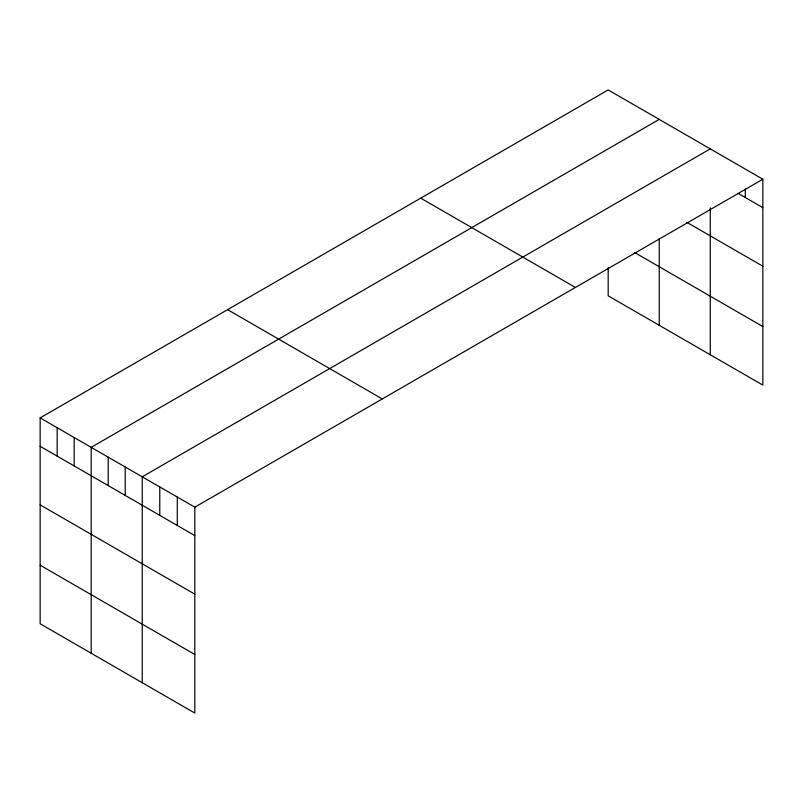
<?xml version="1.0" encoding="UTF-8"?>
<svg xmlns="http://www.w3.org/2000/svg" width="803" height="803" viewBox="0 0 803 803"><rect width="100%" height="100%" fill="white"/><g stroke="black" fill="none" stroke-linecap="round" stroke-linejoin="round"><path stroke-width="1.2" d="M40.15 417.881L194.818 507.175L194.818 713.074L40.15 623.77L40.15 417.881L608.182 89.926L762.85 179.23L762.85 385.119L608.182 295.825L608.182 267.76M659.223 119.396L91.191 447.341L91.191 653.24M710.264 148.866L142.231 476.811L142.231 682.711M194.818 507.175L762.85 179.23M738.108 193.362L762.85 207.646M686.866 222.351L762.85 266.215M634.761 252.604L762.85 326.56M420.732 198.15L575.4 287.454M227.6 309.657L382.268 398.95M40.15 446.297L194.818 535.601M40.15 504.866L194.818 594.16M40.15 565.202L194.818 654.505M745.325 188.876L745.325 197.528M710.264 207.786L710.264 354.765M659.223 238.33L659.223 325.295M177.292 497.057L177.292 525.473M159.767 486.939L159.767 515.355M125.218 466.995L125.218 495.411M108.204 457.168L108.204 485.584M74.177 437.525L74.177 465.941M57.164 427.698L57.164 456.124"/></g></svg>
